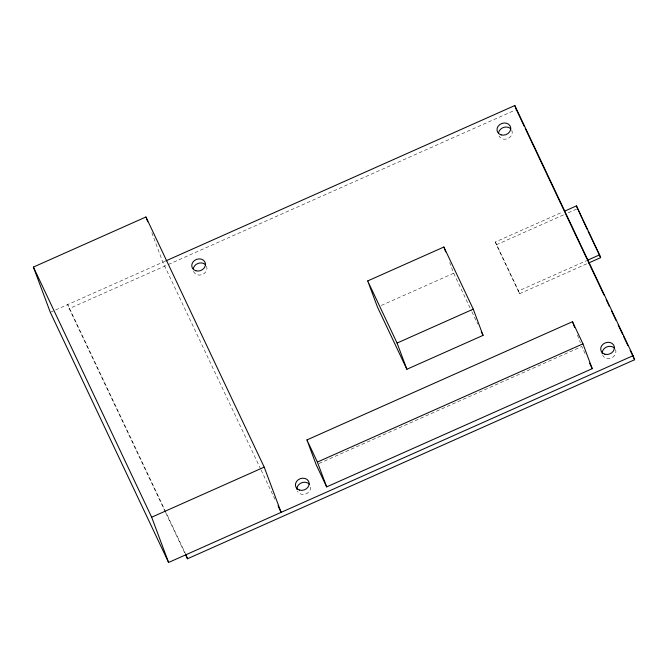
<?xml version="1.0" encoding="UTF-8"?>
<svg xmlns="http://www.w3.org/2000/svg" width="668" height="668" viewBox="0 0 668 668"><rect width="100%" height="100%" fill="white"/><g stroke="black" fill="none" stroke-linecap="round" stroke-linejoin="round"><path stroke-width="0.5" stroke-dasharray="3.34 2.5" d="M50.317 312.323L164.754 261.38M165.246 511.755L69.205 308.633L167.401 264.92M168.353 264.495L515.379 110.011M586.704 263.852L519.562 293.736L496.407 244.772L495.364 241.975L562.506 212.09M496.407 244.772L564.493 214.461M568.217 212.808L577.469 208.683M381.311 305.46L453.681 273.245L449.689 262.557M519.562 293.736L518.518 290.939L586.604 260.637M319.053 463.483L581.761 346.533L586.128 355.752M495.364 241.975L518.518 290.939M453.681 273.245L471.483 310.896M471.934 311.839L477.72 324.072M260.67 469.103L162.85 262.223L151.694 232.381M261.113 470.047L274.89 499.196M185.963 554.724L67.693 304.591L69.205 308.633M165.689 512.698L185.253 554.073M577.478 335.069L580.333 342.709M310.637 486.972A6.989 5.962 -20.5 0 1 305.501 494.036A6.989 5.962 -20.5 0 1 297.427 491.164M511.763 130.285A6.989 5.962 -20.5 0 1 507.93 138.518A6.989 5.962 -20.5 0 1 498.996 135.971M615.445 349.589A6.989 5.962 -20.5 0 1 611.621 357.823A6.989 5.962 -20.5 0 1 602.686 355.267M206.504 266.181A6.989 5.962 -20.5 0 1 201.819 274.74A6.989 5.962 -20.5 0 1 193.294 270.365"/><path stroke-width="1" d="M165.706 260.954L514.819 105.536L633.089 355.677L168.587 562.464L50.317 312.323L33.4 267.075L145.933 216.983L264.202 467.116L281.119 512.364L278.005 505.785M367.701 280.936L443.878 247.018L473.253 309.142L483.056 335.369L406.879 369.279L377.504 307.155L367.701 280.936L397.076 343.06L406.879 369.279M588.591 263.008L600.624 257.648L599.58 254.859L576.426 205.894L564.393 211.247L525.232 128.415M397.076 343.06L473.253 309.142M599.58 254.859L587.548 260.211L603.972 294.947M306.921 439.928L572.484 321.7L582.947 343.845L592.232 368.669L326.669 486.889L316.198 464.753L306.921 439.928L317.384 462.064L326.669 486.889M168.587 562.464L151.669 517.216L264.202 467.116M317.384 462.064L582.947 343.845M185.696 555.016L187.474 558.774L634.6 359.726L633.089 355.677M581.92 218.102L576.426 205.894M582.813 219.989L587.264 229.4M588.157 231.287L600.624 257.648M516.773 110.529L524.338 126.528M564.844 212.19L587.105 259.267M606.193 299.64L609.299 306.211M611.521 310.904L615.954 320.298M618.176 324.99L622.618 334.376M623.503 336.254L627.945 345.64M630.158 350.341L634.6 359.726M589.619 363.133L592.232 368.669M481.277 331.604L483.056 335.369M33.4 267.075L151.669 517.216M514.819 105.536L516.331 109.585M572.484 321.7L574.622 327.429M443.878 247.018L445.698 251.878M145.933 216.983L147.737 221.793M185.963 554.724L187.474 558.774M296.984 489.669A6.989 5.962 -20.5 0 1 301.26 482.931A6.989 5.962 -20.5 0 1 309.317 484.183M498.579 132.89A6.989 5.962 -20.5 0 1 503.68 127.413A6.989 5.962 -20.5 0 1 510.878 128.982M602.244 353.773A6.989 5.962 -20.5 0 1 606.519 347.034A6.989 5.962 -20.5 0 1 614.568 348.287M193.319 268.786A6.989 5.962 -20.5 0 1 198.429 263.301A6.989 5.962 -20.5 0 1 205.627 264.879M299.59 490.095A6.989 5.962 -20.5 0 0 309.117 482.922A6.989 5.962 -20.5 0 0 298.178 479.799A6.989 5.962 -20.5 0 0 299.59 490.095M501.159 134.903A6.989 5.962 -20.5 0 0 510.686 127.73A6.989 5.962 -20.5 0 0 499.748 124.607A6.989 5.962 -20.5 0 0 501.159 134.903M195.899 270.791A6.989 5.962 -20.5 0 0 205.435 263.626A6.989 5.962 -20.5 0 0 194.497 260.495A6.989 5.962 -20.5 0 0 195.899 270.791M604.841 354.199A6.989 5.962 -20.5 0 0 614.376 347.034A6.989 5.962 -20.5 0 0 603.438 343.903A6.989 5.962 -20.5 0 0 604.841 354.199"/></g></svg>
